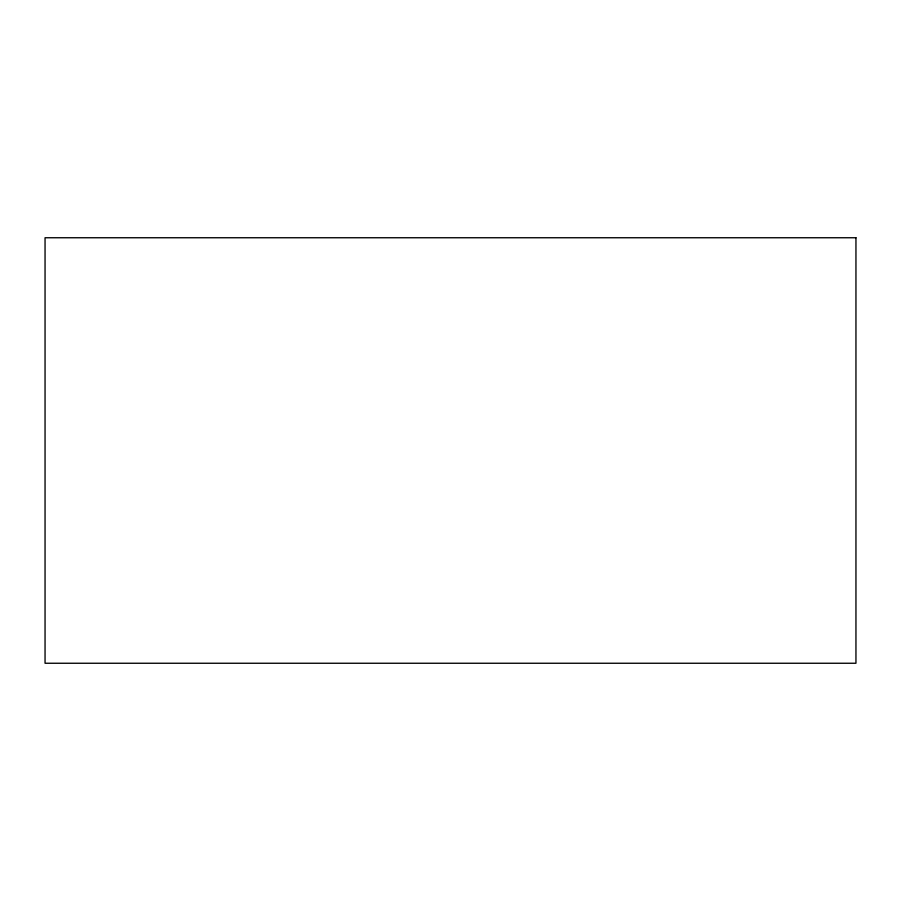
<?xml version="1.0" encoding="UTF-8"?>
<svg xmlns="http://www.w3.org/2000/svg" width="901" height="901" viewBox="0 0 901 901"><rect width="100%" height="100%" fill="white"/><g stroke="black" fill="none" stroke-linecap="round" stroke-linejoin="round"><path stroke-width="1.35" d="M855.95 237.751L45.05 237.751L45.05 663.249L855.95 663.249L855.95 237.751"/></g></svg>
